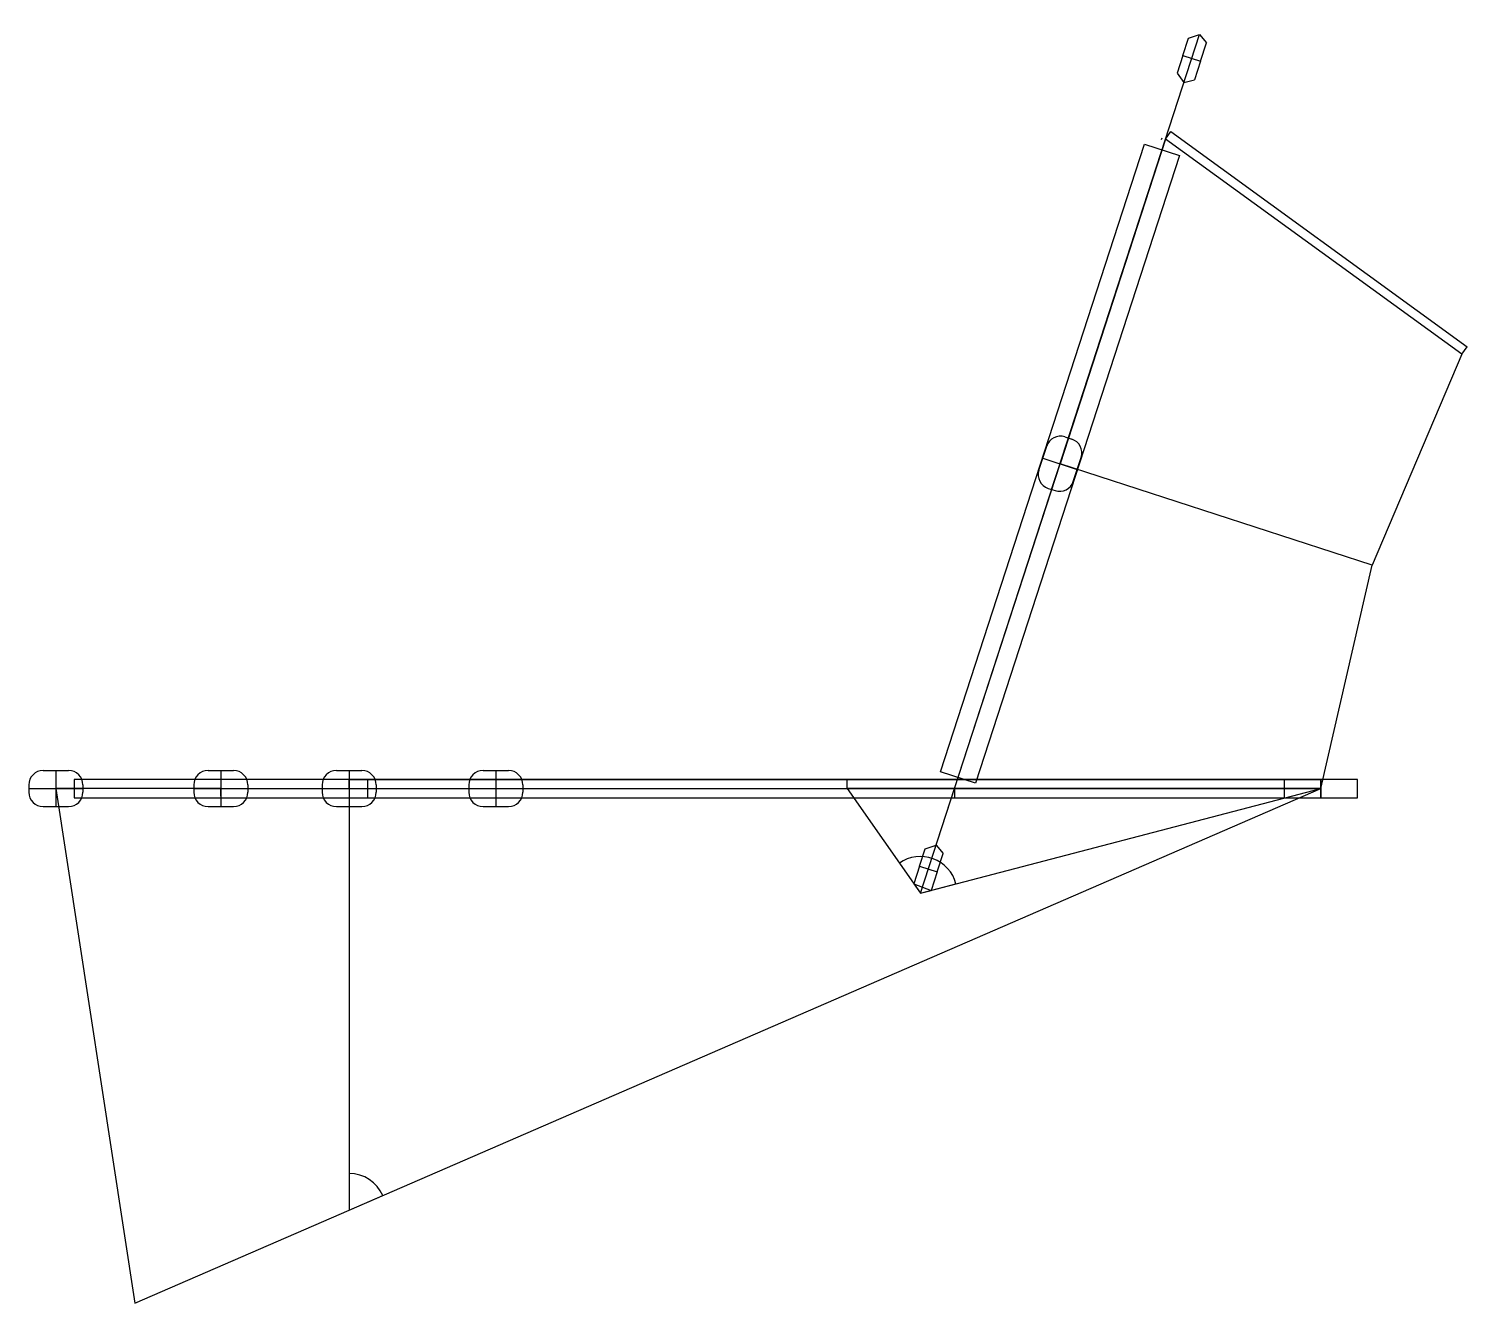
# Model space of a CAD drawing. Header units: inches. Extents: x -10.5 to 68, y -28.1 to 41.4.
import ezdxf

# ---------------------------------------------------------------- set-up
doc = ezdxf.new("R2010")
doc.units = ezdxf.units.IN
doc.header["$MEASUREMENT"] = 0
doc.layers.get('0').update_dxf_attribs({"true_color": 0xffffff})
for name, color, linetype, lineweight, true_color in [('attachment', 4, 'Continuous', 25, 0x00ffff), ('dimensions', 253, 'Continuous', 25, 0xa0a0a4), ('reference', 6, 'Continuous', 25, 0xff00ff)]:
    doc.layers.add(name, color=color, linetype=linetype, lineweight=lineweight, true_color=true_color)

# ---------------------------------------------------------------- blocks, each defined once
blk = doc.blocks.new('Fin')
for p, q in [((-8.467, 35.429), (-14.223, 17.715)), ((-8.467, 35.429), (-8.173, 35.834)), ((-8.173, 35.834), (7.99, 24.09)), ((7.696, 23.686), (2.812, 12.18)), ((7.696, 23.686), (7.99, 24.09)), ((-19.979, 0), (-14.223, 17.715)), ((0, 0), (2.812, 12.18)), ((-19.979, 0), (-19.979, -0.5)), ((0, 0.5), (0, 0)), ((-19.979, -0.5), (0, -0.5)), ((0, -0.5), (0, 0))]:
    blk.add_line(p, q)
at = {"layer": 'attachment'}
for p, q in [((7.696, 23.686), (-8.467, 35.429)), ((0, 0), (-19.979, 0))]:
    blk.add_line(p, q, dxfattribs=at)
at = {"layer": 'reference'}
for p, q in [((-21.833, -5.705), (-6.614, 41.134)), ((2.812, 12.18), (-14.223, 17.715))]:
    blk.add_line(p, q, dxfattribs=at)
blk = doc.blocks.new('Keel')
for p, q in [((7, 0), (7, 0.5)), ((7, 0.5), (60, 0.5)), ((7, 0), (7, -23)), ((60, 0), (60, 0.5)), ((0, -0.417), (0, 0)), ((7, -23), (60, 0))]:
    blk.add_line(p, q)
at = {"layer": 'attachment'}
blk.add_line((7, 0), (60, 0), dxfattribs=at)
at = {"layer": 'reference'}
for p, q in [((0, 0), (-9, 0)), ((-9, 0), (-4.696, -28.076)), ((0, 0), (15, 0)), ((-4.696, -28.076), (7, -23))]:
    blk.add_line(p, q, dxfattribs=at)
blk = doc.blocks.new('winglet')
for p, q in [((-25.833, 0), (-25.833, 0.5)), ((-25.833, 0.5), (0, 0.5)), ((-25.833, 0), (-21.833, -5.705)), ((-21.833, -5.705), (0, 0)), ((0, 0.5), (0, 0))]:
    blk.add_line(p, q)
at = {"layer": 'attachment'}
blk.add_line((0, 0), (-25.833, 0), dxfattribs=at)
at = {"layer": 'reference'}
blk.add_line((-21.833, -5.705), (-19.979, 0), dxfattribs=at)
blk = doc.blocks.new('patch')
for p, q in [((-0.689, 0.984), (0.689, 0.984)), ((-1.476, 0.197), (-1.476, -0.197)), ((1.476, 0.197), (1.476, -0.197)), ((-0.689, -0.984), (0.689, -0.984))]:
    blk.add_line(p, q)
for centre, start, end in [((-0.689, 0.197), 90, 180), ((0.689, 0.197), 0, 90), ((-0.689, -0.197), 180, 270), ((0.689, -0.197), 270, 0)]:
    blk.add_arc(centre, 0.787, start, end)
at = {"layer": 'reference'}
for p, q in [((0, 0.984), (0, -0.984)), ((-1.476, 0), (1.476, 0))]:
    blk.add_line(p, q, dxfattribs=at)
blk = doc.blocks.new('pocket')
for p, q in [((62, 0.5), (-8, 0.5)), ((-8, 0.5), (-8, -0.5)), ((62, -0.5), (62, 0.5)), ((-8, -0.5), (62, -0.5))]:
    blk.add_line(p, q)
at = {"layer": 'attachment'}
for p, q in [((8, 0.5), (8, -0.5)), ((58, 0.5), (58, -0.5))]:
    blk.add_line(p, q, dxfattribs=at)
at = {"layer": 'reference'}
for p, q in [((0, 0.5), (0, -0.5)), ((60, 0.5), (60, -0.5))]:
    blk.add_line(p, q, dxfattribs=at)
at = {"layer": 'attachment'}
blk.add_blockref('patch', (0, 0), dxfattribs=at)
blk = doc.blocks.new('wingletpocket')
for p, q in [((6.625, 1), (42.625, 1)), ((6.625, -1), (6.625, 1)), ((42.625, 1), (42.625, -1)), ((0.376, 0.5), (0, 0)), ((0, 0), (0.32, -0.5)), ((1.376, 0.5), (0.376, 0.5)), ((1.376, 0.5), (2.376, 0.5)), ((2.376, 0.5), (2.752, 0)), ((46.874, 0.5), (46.498, 0)), ((47.874, 0.5), (46.874, 0.5)), ((47.874, 0.5), (48.874, 0.5)), ((48.874, 0.5), (49.25, 0)), ((1.376, -0.5), (0.32, -0.5)), ((1.376, -0.5), (2.432, -0.5)), ((2.752, 0), (2.432, -0.5)), ((46.498, 0), (46.818, -0.5)), ((47.874, -0.5), (46.818, -0.5)), ((47.874, -0.5), (48.93, -0.5)), ((49.25, 0), (48.93, -0.5)), ((42.625, -1), (6.625, -1))]:
    blk.add_line(p, q)
at = {"layer": 'attachment'}
blk.add_line((23.149, 0), (26.101, 0), dxfattribs=at)
at = {"layer": 'reference'}
for p, q in [((0, 0), (49.25, 0)), ((1.376, 0.5), (1.376, -0.5)), ((43.15, 0.2), (43.25, 0.2)), ((47.874, 0.5), (47.874, -0.5)), ((6.524, 0), (6.625, 0))]:
    blk.add_line(p, q, dxfattribs=at)
blk.add_blockref('patch', (24.625, 0))
blk = doc.blocks.new('wingletreinforcement')
for p, q in [((-1.148, 1.638), (0, 0)), ((0, 0), (1.935, 0.506))]:
    blk.add_line(p, q)
blk.add_arc((0, 0), 2, 14.64451, 125.03939)
blk = doc.blocks.new('keelreinforcement')
for p, q in [((0, 2), (0, 0)), ((0, 0), (1.835, 0.796))]:
    blk.add_line(p, q)
blk.add_arc((0, 0), 2, 23.45902, 90)

msp = doc.modelspace()

# ---------------------------------------------------------------- linework, layer by layer
at = {"layer": 'reference'}
msp.add_line((37.808, -5.193), (38.742, -5.555), dxfattribs=at)

# ---------------------------------------------------------------- block references
at = {"rotation": 72}
msp.add_blockref('wingletpocket', (38.167, -5.705), dxfattribs=at)
for name, p in [('patch', (-9, 0)), ('pocket', (0, 0)), ('patch', (7, 0)), ('patch', (15, 0)), ('winglet', (60, 0)), ('wingletreinforcement', (38.167, -5.705)), ('keelreinforcement', (7, -23))]:
    msp.add_blockref(name, p)
at = {"layer": 'dimensions', "zscale": 1.66666667}
for name, p in [('Fin', (60, 0)), ('Keel', (0, 0))]:
    msp.add_blockref(name, p, dxfattribs=at)

doc.saveas('drawing.dxf')
